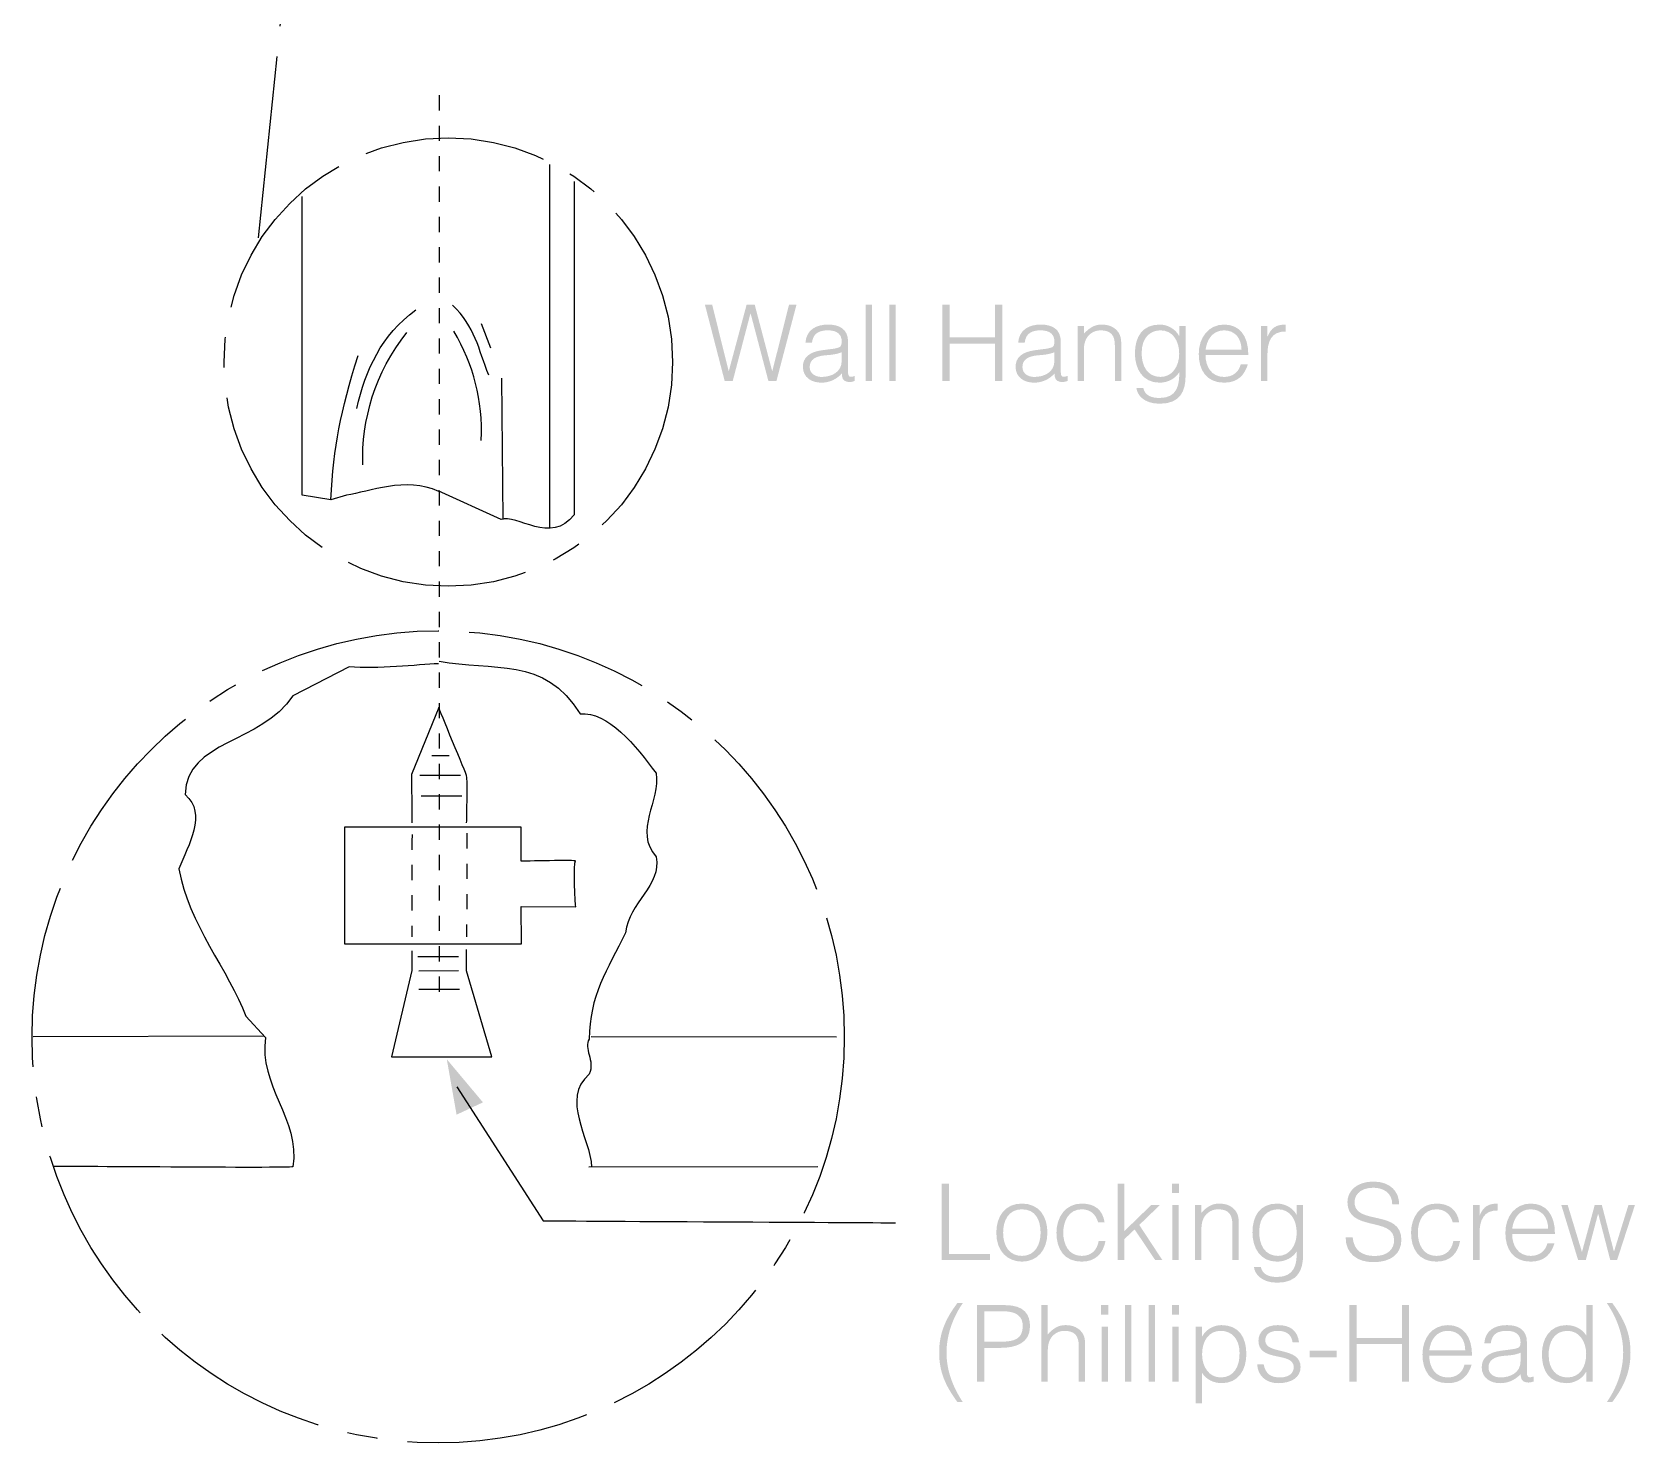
# Model space of a CAD drawing. Extents: x -71 to 93, y -22 to 126.
# Drawn here: x 35.34 to 72.56, y 24.84 to 57.6 of the extents above; entities that cross this region are included whole.
import ezdxf

# ---------------------------------------------------------------- set-up
doc = ezdxf.new("R2010")
doc.units = 0
doc.header["$MEASUREMENT"] = 0
doc.linetypes.add('AI9-LTYPE1', pattern=[11.288889, 4.233333, -0.705556, 0.705556, -0.705556, 4.233333, -0.705556])
doc.linetypes.add('AI9-LTYPE4', pattern=[2.116667, 0.352778, -0.352778, 0.352778, -0.352778, 0.352778, -0.352778])
doc.layers.add('MODEL_NAME', color=3, linetype='CONTINUOUS')

# ---------------------------------------------------------------- blocks, each defined once
blk = doc.blocks.new('AI9-BLK47')
at = {"layer": 'MODEL_NAME'}
h = blk.add_hatch(color=1, dxfattribs=at)
edge = h.paths.add_edge_path()
edge.add_spline(control_points=[(-5.181, -0.39), (-5.181, -0.39), (-5.176, -0.39), (-5.176, -0.39), (-5.176, -0.39), (-4.788, 1.151), (-4.788, 1.151), (-4.788, 1.151), (-4.615, 1.151), (-4.615, 1.151), (-4.615, 1.151), (-5.082, -0.627), (-5.082, -0.627), (-5.082, -0.627), (-5.267, -0.627), (-5.267, -0.627), (-5.267, -0.627), (-5.68, 0.943), (-5.68, 0.943), (-5.68, 0.943), (-5.685, 0.943), (-5.685, 0.943), (-5.685, 0.943), (-6.097, -0.627), (-6.097, -0.627), (-6.097, -0.627), (-6.282, -0.627), (-6.282, -0.627), (-6.282, -0.627), (-6.742, 1.151), (-6.742, 1.151), (-6.742, 1.151), (-6.574, 1.151), (-6.574, 1.151), (-6.574, 1.151), (-6.191, -0.39), (-6.191, -0.39), (-6.191, -0.39), (-6.186, -0.39), (-6.186, -0.39), (-6.186, -0.39), (-5.773, 1.151), (-5.773, 1.151), (-5.773, 1.151), (-5.586, 1.151), (-5.586, 1.151), (-5.586, 1.151), (-5.181, -0.39), (-5.181, -0.39)], knot_values=[0, 0, 0, 0, 1, 1, 1, 2, 2, 2, 3, 3, 3, 4, 4, 4, 5, 5, 5, 6, 6, 6, 7, 7, 7, 8, 8, 8, 9, 9, 9, 10, 10, 10, 11, 11, 11, 12, 12, 12, 13, 13, 13, 14, 14, 14, 15, 15, 15, 16, 16, 16, 16], degree=3, periodic=0)
h = blk.add_hatch(color=1, dxfattribs=at)
edge = h.paths.add_edge_path()
edge.add_spline(control_points=[(-3.008, -0.627), (-3.008, -0.627), (-3.008, 1.151), (-3.008, 1.151), (-3.008, 1.151), (-2.86, 1.151), (-2.86, 1.151), (-2.86, 1.151), (-2.86, -0.627), (-2.86, -0.627), (-2.86, -0.627), (-3.008, -0.627), (-3.008, -0.627)], knot_values=[0, 0, 0, 0, 1, 1, 1, 2, 2, 2, 3, 3, 3, 4, 4, 4, 4], degree=3, periodic=0)
h = blk.add_hatch(color=1, dxfattribs=at)
edge = h.paths.add_edge_path()
edge.add_spline(control_points=[(-2.46, -0.627), (-2.46, -0.627), (-2.46, 1.151), (-2.46, 1.151), (-2.46, 1.151), (-2.311, 1.151), (-2.311, 1.151), (-2.311, 1.151), (-2.311, -0.627), (-2.311, -0.627), (-2.311, -0.627), (-2.46, -0.627), (-2.46, -0.627)], knot_values=[0, 0, 0, 0, 1, 1, 1, 2, 2, 2, 3, 3, 3, 4, 4, 4, 4], degree=3, periodic=0)
h = blk.add_hatch(color=1, dxfattribs=at)
edge = h.paths.add_edge_path()
edge.add_spline(control_points=[(-1.227, -0.627), (-1.227, -0.627), (-1.227, 1.151), (-1.227, 1.151), (-1.227, 1.151), (-1.059, 1.151), (-1.059, 1.151), (-1.059, 1.151), (-1.059, 0.388), (-1.059, 0.388), (-1.059, 0.388), (-0.007, 0.388), (-0.007, 0.388), (-0.007, 0.388), (-0.007, 1.151), (-0.007, 1.151), (-0.007, 1.151), (0.161, 1.151), (0.161, 1.151), (0.161, 1.151), (0.161, -0.627), (0.161, -0.627), (0.161, -0.627), (-0.007, -0.627), (-0.007, -0.627), (-0.007, -0.627), (-0.007, 0.245), (-0.007, 0.245), (-0.007, 0.245), (-1.059, 0.245), (-1.059, 0.245), (-1.059, 0.245), (-1.059, -0.627), (-1.059, -0.627), (-1.059, -0.627), (-1.227, -0.627), (-1.227, -0.627)], knot_values=[0, 0, 0, 0, 1, 1, 1, 2, 2, 2, 3, 3, 3, 4, 4, 4, 5, 5, 5, 6, 6, 6, 7, 7, 7, 8, 8, 8, 9, 9, 9, 10, 10, 10, 11, 11, 11, 12, 12, 12, 12], degree=3, periodic=0)
h = blk.add_hatch(color=1, dxfattribs=at)
edge = h.paths.add_edge_path(flags=16)
edge.add_spline(control_points=[(-3.566, 0.044), (-3.692, -0.007), (-3.82, -0.017), (-3.949, -0.027), (-4.173, -0.045), (-4.309, -0.126), (-4.309, -0.299), (-4.309, -0.454), (-4.173, -0.529), (-4.033, -0.529), (-3.798, -0.529), (-3.566, -0.415), (-3.566, -0.156), (-3.566, -0.156), (-3.566, 0.044), (-3.566, 0.044)], knot_values=[0, 0, 0, 0, 1, 1, 1, 2, 2, 2, 3, 3, 3, 4, 4, 4, 5, 5, 5, 5], degree=3, periodic=0)
edge = h.paths.add_edge_path()
edge.add_spline(control_points=[(-3.815, 0.118), (-3.761, 0.123), (-3.67, 0.138), (-3.62, 0.16), (-3.571, 0.183), (-3.566, 0.249), (-3.566, 0.294), (-3.566, 0.445), (-3.655, 0.553), (-3.884, 0.553), (-4.089, 0.553), (-4.23, 0.487), (-4.257, 0.264), (-4.257, 0.264), (-4.408, 0.264), (-4.408, 0.264), (-4.386, 0.565), (-4.161, 0.687), (-3.882, 0.687), (-3.623, 0.687), (-3.418, 0.585), (-3.418, 0.289), (-3.418, 0.289), (-3.418, -0.407), (-3.418, -0.407), (-3.418, -0.524), (-3.388, -0.551), (-3.262, -0.506), (-3.262, -0.506), (-3.262, -0.622), (-3.262, -0.622), (-3.284, -0.63), (-3.336, -0.647), (-3.378, -0.647), (-3.403, -0.647), (-3.423, -0.644), (-3.445, -0.64), (-3.544, -0.625), (-3.561, -0.538), (-3.563, -0.449), (-3.687, -0.588), (-3.855, -0.662), (-4.04, -0.662), (-4.265, -0.662), (-4.467, -0.541), (-4.467, -0.294), (-4.467, -0.079), (-4.319, 0.052), (-4.02, 0.091), (-4.02, 0.091), (-3.815, 0.118), (-3.815, 0.118)], knot_values=[0, 0, 0, 0, 1, 1, 1, 2, 2, 2, 3, 3, 3, 4, 4, 4, 5, 5, 5, 6, 6, 6, 7, 7, 7, 8, 8, 8, 9, 9, 9, 10, 10, 10, 11, 11, 11, 12, 12, 12, 13, 13, 13, 14, 14, 14, 15, 15, 15, 16, 16, 16, 17, 17, 17, 17], degree=3, periodic=0)
h = blk.add_hatch(color=1, dxfattribs=at)
edge = h.paths.add_edge_path(flags=16)
edge.add_spline(control_points=[(1.373, 0.044), (1.247, -0.007), (1.118, -0.017), (0.99, -0.027), (0.765, -0.045), (0.63, -0.126), (0.63, -0.299), (0.63, -0.454), (0.765, -0.529), (0.906, -0.529), (1.141, -0.529), (1.373, -0.415), (1.373, -0.156), (1.373, -0.156), (1.373, 0.044), (1.373, 0.044)], knot_values=[0, 0, 0, 0, 1, 1, 1, 2, 2, 2, 3, 3, 3, 4, 4, 4, 5, 5, 5, 5], degree=3, periodic=0)
edge = h.paths.add_edge_path()
edge.add_spline(control_points=[(1.124, 0.118), (1.178, 0.123), (1.269, 0.138), (1.319, 0.16), (1.368, 0.183), (1.373, 0.249), (1.373, 0.294), (1.373, 0.445), (1.284, 0.553), (1.054, 0.553), (0.849, 0.553), (0.708, 0.487), (0.682, 0.264), (0.682, 0.264), (0.531, 0.264), (0.531, 0.264), (0.553, 0.565), (0.778, 0.687), (1.057, 0.687), (1.316, 0.687), (1.521, 0.585), (1.521, 0.289), (1.521, 0.289), (1.521, -0.407), (1.521, -0.407), (1.521, -0.524), (1.551, -0.551), (1.677, -0.506), (1.677, -0.506), (1.677, -0.622), (1.677, -0.622), (1.655, -0.63), (1.602, -0.647), (1.56, -0.647), (1.536, -0.647), (1.516, -0.644), (1.494, -0.64), (1.395, -0.625), (1.378, -0.538), (1.375, -0.449), (1.252, -0.588), (1.084, -0.662), (0.899, -0.662), (0.674, -0.662), (0.471, -0.541), (0.471, -0.294), (0.471, -0.079), (0.62, 0.052), (0.919, 0.091), (0.919, 0.091), (1.124, 0.118), (1.124, 0.118)], knot_values=[0, 0, 0, 0, 1, 1, 1, 2, 2, 2, 3, 3, 3, 4, 4, 4, 5, 5, 5, 6, 6, 6, 7, 7, 7, 8, 8, 8, 9, 9, 9, 10, 10, 10, 11, 11, 11, 12, 12, 12, 13, 13, 13, 14, 14, 14, 15, 15, 15, 16, 16, 16, 17, 17, 17, 17], degree=3, periodic=0)
h = blk.add_hatch(color=1, dxfattribs=at)
edge = h.paths.add_edge_path()
edge.add_spline(control_points=[(2.057, -0.627), (2.057, -0.627), (1.909, -0.627), (1.909, -0.627), (1.909, -0.627), (1.909, 0.652), (1.909, 0.652), (1.909, 0.652), (2.057, 0.652), (2.057, 0.652), (2.057, 0.652), (2.057, 0.474), (2.057, 0.474), (2.175, 0.6), (2.292, 0.687), (2.469, 0.687), (2.625, 0.687), (2.768, 0.637), (2.86, 0.504), (2.921, 0.412), (2.924, 0.316), (2.924, 0.21), (2.924, 0.21), (2.924, -0.627), (2.924, -0.627), (2.924, -0.627), (2.776, -0.627), (2.776, -0.627), (2.776, -0.627), (2.776, 0.207), (2.776, 0.207), (2.776, 0.437), (2.682, 0.553), (2.445, 0.553), (2.262, 0.553), (2.136, 0.435), (2.089, 0.304), (2.059, 0.222), (2.057, 0.151), (2.057, 0.062), (2.057, 0.062), (2.057, -0.627), (2.057, -0.627)], knot_values=[0, 0, 0, 0, 1, 1, 1, 2, 2, 2, 3, 3, 3, 4, 4, 4, 5, 5, 5, 6, 6, 6, 7, 7, 7, 8, 8, 8, 9, 9, 9, 10, 10, 10, 11, 11, 11, 12, 12, 12, 13, 13, 13, 14, 14, 14, 14], degree=3, periodic=0)
h = blk.add_hatch(color=1, dxfattribs=at)
edge = h.paths.add_edge_path(flags=16)
edge.add_spline(control_points=[(3.837, 0.553), (3.588, 0.553), (3.403, 0.373), (3.4, 0.052), (3.388, -0.269), (3.531, -0.529), (3.837, -0.529), (4.107, -0.529), (4.27, -0.282), (4.27, 0.007), (4.27, 0.316), (4.116, 0.553), (3.837, 0.553)], knot_values=[0, 0, 0, 0, 1, 1, 1, 2, 2, 2, 3, 3, 3, 4, 4, 4, 4], degree=3, periodic=0)
edge = h.paths.add_edge_path()
edge.add_spline(control_points=[(4.27, 0.652), (4.27, 0.652), (4.418, 0.652), (4.418, 0.652), (4.418, 0.652), (4.418, -0.504), (4.418, -0.504), (4.418, -0.847), (4.304, -1.151), (3.818, -1.151), (3.442, -1.151), (3.287, -0.936), (3.277, -0.783), (3.277, -0.783), (3.435, -0.783), (3.435, -0.783), (3.479, -0.975), (3.642, -1.017), (3.818, -1.017), (4.223, -1.017), (4.277, -0.716), (4.27, -0.422), (4.176, -0.578), (3.993, -0.662), (3.813, -0.662), (3.423, -0.662), (3.242, -0.343), (3.242, 0.015), (3.242, 0.393), (3.408, 0.687), (3.82, 0.687), (3.983, 0.687), (4.178, 0.595), (4.265, 0.427), (4.265, 0.427), (4.27, 0.427), (4.27, 0.427), (4.27, 0.427), (4.27, 0.652), (4.27, 0.652)], knot_values=[0, 0, 0, 0, 1, 1, 1, 2, 2, 2, 3, 3, 3, 4, 4, 4, 5, 5, 5, 6, 6, 6, 7, 7, 7, 8, 8, 8, 9, 9, 9, 10, 10, 10, 11, 11, 11, 12, 12, 12, 13, 13, 13, 13], degree=3, periodic=0)
h = blk.add_hatch(color=1, dxfattribs=at)
edge = h.paths.add_edge_path(flags=16)
edge.add_spline(control_points=[(5.717, 0.101), (5.717, 0.351), (5.578, 0.553), (5.312, 0.553), (5.05, 0.553), (4.912, 0.343), (4.882, 0.101), (4.882, 0.101), (5.717, 0.101), (5.717, 0.101)], knot_values=[0, 0, 0, 0, 1, 1, 1, 2, 2, 2, 3, 3, 3, 3], degree=3, periodic=0)
edge = h.paths.add_edge_path()
edge.add_spline(control_points=[(4.882, -0.022), (4.879, -0.299), (5.028, -0.529), (5.312, -0.529), (5.504, -0.529), (5.655, -0.422), (5.699, -0.235), (5.699, -0.235), (5.865, -0.235), (5.865, -0.235), (5.791, -0.477), (5.638, -0.662), (5.312, -0.662), (4.902, -0.662), (4.724, -0.37), (4.724, 0.007), (4.724, 0.38), (4.946, 0.687), (5.312, 0.687), (5.662, 0.687), (5.877, 0.437), (5.875, -0.022), (5.875, -0.022), (4.882, -0.022), (4.882, -0.022)], knot_values=[0, 0, 0, 0, 1, 1, 1, 2, 2, 2, 3, 3, 3, 4, 4, 4, 5, 5, 5, 6, 6, 6, 7, 7, 7, 8, 8, 8, 8], degree=3, periodic=0)
h = blk.add_hatch(color=1, dxfattribs=at)
edge = h.paths.add_edge_path()
edge.add_spline(control_points=[(6.319, -0.627), (6.319, -0.627), (6.171, -0.627), (6.171, -0.627), (6.171, -0.627), (6.171, 0.652), (6.171, 0.652), (6.171, 0.652), (6.319, 0.652), (6.319, 0.652), (6.319, 0.652), (6.319, 0.412), (6.319, 0.412), (6.319, 0.412), (6.324, 0.412), (6.324, 0.412), (6.406, 0.617), (6.527, 0.687), (6.742, 0.687), (6.742, 0.687), (6.742, 0.526), (6.742, 0.526), (6.408, 0.533), (6.319, 0.286), (6.319, 0), (6.319, 0), (6.319, -0.627), (6.319, -0.627)], knot_values=[0, 0, 0, 0, 1, 1, 1, 2, 2, 2, 3, 3, 3, 4, 4, 4, 5, 5, 5, 6, 6, 6, 7, 7, 7, 8, 8, 8, 9, 9, 9, 9], degree=3, periodic=0)
blk = doc.blocks.new('AI9-BLK37')
at = {"layer": 'MODEL_NAME', "color": 1, "linetype": 'AI9-LTYPE1'}
blk.add_circle((0, 0), 9.429, dxfattribs=at)
blk = doc.blocks.new('AI9-BLK36')
at = {"layer": 'MODEL_NAME', "color": 1, "linetype": 'AI9-LTYPE1'}
blk.add_circle((0, 0), 5.207, dxfattribs=at)
blk = doc.blocks.new('AI9-BLK35')
at = {"layer": 'MODEL_NAME'}
blk.add_hatch(color=1, dxfattribs=at).paths.add_polyline_path([(0.338, -0.631), (0, 0.631), (-0.338, -0.631)])
blk = doc.blocks.new('AI9-BLK34')
at = {"layer": 'MODEL_NAME'}
h = blk.add_hatch(color=1, dxfattribs=at)
edge = h.paths.add_edge_path()
edge.add_spline(control_points=[(-8.016, 0.751), (-8.016, 0.751), (-8.016, 2.529), (-8.016, 2.529), (-8.016, 2.529), (-7.849, 2.529), (-7.849, 2.529), (-7.849, 2.529), (-7.849, 0.894), (-7.849, 0.894), (-7.849, 0.894), (-6.895, 0.894), (-6.895, 0.894), (-6.895, 0.894), (-6.895, 0.751), (-6.895, 0.751), (-6.895, 0.751), (-8.016, 0.751), (-8.016, 0.751)], knot_values=[0, 0, 0, 0, 1, 1, 1, 2, 2, 2, 3, 3, 3, 4, 4, 4, 5, 5, 5, 6, 6, 6, 6], degree=3, periodic=0)
h = blk.add_hatch(color=1, dxfattribs=at)
edge = h.paths.add_edge_path()
edge.add_spline(control_points=[(-3.929, 0.751), (-3.929, 0.751), (-3.929, 2.529), (-3.929, 2.529), (-3.929, 2.529), (-3.781, 2.529), (-3.781, 2.529), (-3.781, 2.529), (-3.781, 1.422), (-3.781, 1.422), (-3.781, 1.422), (-3.154, 2.03), (-3.154, 2.03), (-3.154, 2.03), (-2.952, 2.03), (-2.952, 2.03), (-2.952, 2.03), (-3.431, 1.568), (-3.431, 1.568), (-3.431, 1.568), (-2.895, 0.751), (-2.895, 0.751), (-2.895, 0.751), (-3.06, 0.751), (-3.06, 0.751), (-3.06, 0.751), (-3.539, 1.464), (-3.539, 1.464), (-3.539, 1.464), (-3.781, 1.235), (-3.781, 1.235), (-3.781, 1.235), (-3.781, 0.751), (-3.781, 0.751), (-3.781, 0.751), (-3.929, 0.751), (-3.929, 0.751)], knot_values=[0, 0, 0, 0, 1, 1, 1, 2, 2, 2, 3, 3, 3, 4, 4, 4, 5, 5, 5, 6, 6, 6, 7, 7, 7, 8, 8, 8, 9, 9, 9, 10, 10, 10, 11, 11, 11, 12, 12, 12, 12], degree=3, periodic=0)
h = blk.add_hatch(color=1, dxfattribs=at)
edge = h.paths.add_edge_path()
edge.add_spline(control_points=[(-2.663, 0.751), (-2.663, 0.751), (-2.663, 2.03), (-2.663, 2.03), (-2.663, 2.03), (-2.514, 2.03), (-2.514, 2.03), (-2.514, 2.03), (-2.514, 0.751), (-2.514, 0.751), (-2.514, 0.751), (-2.663, 0.751), (-2.663, 0.751)], knot_values=[0, 0, 0, 0, 1, 1, 1, 2, 2, 2, 3, 3, 3, 4, 4, 4, 4], degree=3, periodic=0)
edge = h.paths.add_edge_path()
edge.add_spline(control_points=[(-2.67, 2.309), (-2.67, 2.309), (-2.67, 2.529), (-2.67, 2.529), (-2.67, 2.529), (-2.507, 2.529), (-2.507, 2.529), (-2.507, 2.529), (-2.507, 2.309), (-2.507, 2.309), (-2.507, 2.309), (-2.67, 2.309), (-2.67, 2.309)], knot_values=[0, 0, 0, 0, 1, 1, 1, 2, 2, 2, 3, 3, 3, 4, 4, 4, 4], degree=3, periodic=0)
h = blk.add_hatch(color=1, dxfattribs=at)
edge = h.paths.add_edge_path()
edge.add_spline(control_points=[(1.523, 1.281), (1.55, 0.963), (1.763, 0.847), (2.034, 0.847), (2.353, 0.847), (2.486, 1.02), (2.486, 1.215), (2.486, 1.766), (1.402, 1.4), (1.402, 2.099), (1.402, 2.346), (1.607, 2.575), (2.004, 2.575), (2.405, 2.575), (2.605, 2.333), (2.602, 2.045), (2.602, 2.045), (2.442, 2.045), (2.442, 2.045), (2.442, 2.316), (2.232, 2.432), (2.004, 2.432), (1.664, 2.432), (1.54, 2.222), (1.57, 2.04), (1.646, 1.58), (2.654, 1.911), (2.654, 1.222), (2.654, 0.896), (2.414, 0.704), (2.004, 0.704), (1.634, 0.704), (1.36, 0.896), (1.36, 1.281), (1.36, 1.281), (1.523, 1.281), (1.523, 1.281)], knot_values=[0, 0, 0, 0, 1, 1, 1, 2, 2, 2, 3, 3, 3, 4, 4, 4, 5, 5, 5, 6, 6, 6, 7, 7, 7, 8, 8, 8, 9, 9, 9, 10, 10, 10, 11, 11, 11, 12, 12, 12, 12], degree=3, periodic=0)
h = blk.add_hatch(color=1, dxfattribs=at)
edge = h.paths.add_edge_path(flags=16)
edge.add_spline(control_points=[(-6.157, 1.931), (-6.468, 1.931), (-6.592, 1.667), (-6.592, 1.39), (-6.592, 1.072), (-6.441, 0.849), (-6.157, 0.849), (-5.846, 0.849), (-5.722, 1.116), (-5.722, 1.39), (-5.725, 1.691), (-5.843, 1.931), (-6.157, 1.931)], knot_values=[0, 0, 0, 0, 1, 1, 1, 2, 2, 2, 3, 3, 3, 4, 4, 4, 4], degree=3, periodic=0)
edge = h.paths.add_edge_path()
edge.add_spline(control_points=[(-6.75, 1.39), (-6.75, 1.763), (-6.552, 2.064), (-6.157, 2.064), (-5.757, 2.064), (-5.564, 1.766), (-5.564, 1.39), (-5.564, 0.985), (-5.799, 0.716), (-6.157, 0.716), (-6.483, 0.721), (-6.75, 0.943), (-6.75, 1.39)], knot_values=[0, 0, 0, 0, 1, 1, 1, 2, 2, 2, 3, 3, 3, 4, 4, 4, 4], degree=3, periodic=0)
h = blk.add_hatch(color=1, dxfattribs=at)
edge = h.paths.add_edge_path()
edge.add_spline(control_points=[(-4.386, 1.627), (-4.438, 1.817), (-4.569, 1.931), (-4.767, 1.931), (-5.07, 1.931), (-5.196, 1.654), (-5.196, 1.388), (-5.196, 1.119), (-5.073, 0.849), (-4.767, 0.849), (-4.547, 0.849), (-4.409, 0.98), (-4.374, 1.193), (-4.374, 1.193), (-4.216, 1.193), (-4.216, 1.193), (-4.268, 0.909), (-4.445, 0.716), (-4.767, 0.716), (-5.174, 0.716), (-5.354, 1.01), (-5.354, 1.388), (-5.354, 1.743), (-5.149, 2.064), (-4.767, 2.064), (-4.473, 2.064), (-4.28, 1.924), (-4.236, 1.627), (-4.236, 1.627), (-4.386, 1.627), (-4.386, 1.627)], knot_values=[0, 0, 0, 0, 1, 1, 1, 2, 2, 2, 3, 3, 3, 4, 4, 4, 5, 5, 5, 6, 6, 6, 7, 7, 7, 8, 8, 8, 9, 9, 9, 10, 10, 10, 10], degree=3, periodic=0)
h = blk.add_hatch(color=1, dxfattribs=at)
edge = h.paths.add_edge_path()
edge.add_spline(control_points=[(-1.988, 0.751), (-1.988, 0.751), (-2.137, 0.751), (-2.137, 0.751), (-2.137, 0.751), (-2.137, 2.03), (-2.137, 2.03), (-2.137, 2.03), (-1.988, 2.03), (-1.988, 2.03), (-1.988, 2.03), (-1.988, 1.852), (-1.988, 1.852), (-1.87, 1.978), (-1.754, 2.064), (-1.576, 2.064), (-1.421, 2.064), (-1.277, 2.015), (-1.186, 1.882), (-1.124, 1.79), (-1.122, 1.694), (-1.122, 1.588), (-1.122, 1.588), (-1.122, 0.751), (-1.122, 0.751), (-1.122, 0.751), (-1.27, 0.751), (-1.27, 0.751), (-1.27, 0.751), (-1.27, 1.585), (-1.27, 1.585), (-1.27, 1.815), (-1.364, 1.931), (-1.601, 1.931), (-1.783, 1.931), (-1.91, 1.812), (-1.956, 1.682), (-1.986, 1.6), (-1.988, 1.529), (-1.988, 1.44), (-1.988, 1.44), (-1.988, 0.751), (-1.988, 0.751)], knot_values=[0, 0, 0, 0, 1, 1, 1, 2, 2, 2, 3, 3, 3, 4, 4, 4, 5, 5, 5, 6, 6, 6, 7, 7, 7, 8, 8, 8, 9, 9, 9, 10, 10, 10, 11, 11, 11, 12, 12, 12, 13, 13, 13, 14, 14, 14, 14], degree=3, periodic=0)
h = blk.add_hatch(color=1, dxfattribs=at)
edge = h.paths.add_edge_path(flags=16)
edge.add_spline(control_points=[(-0.208, 1.931), (-0.457, 1.931), (-0.643, 1.751), (-0.645, 1.43), (-0.658, 1.109), (-0.514, 0.849), (-0.208, 0.849), (0.061, 0.849), (0.224, 1.096), (0.224, 1.385), (0.224, 1.694), (0.071, 1.931), (-0.208, 1.931)], knot_values=[0, 0, 0, 0, 1, 1, 1, 2, 2, 2, 3, 3, 3, 4, 4, 4, 4], degree=3, periodic=0)
edge = h.paths.add_edge_path()
edge.add_spline(control_points=[(0.224, 2.03), (0.224, 2.03), (0.372, 2.03), (0.372, 2.03), (0.372, 2.03), (0.372, 0.874), (0.372, 0.874), (0.372, 0.531), (0.259, 0.227), (-0.228, 0.227), (-0.603, 0.227), (-0.759, 0.442), (-0.769, 0.595), (-0.769, 0.595), (-0.61, 0.595), (-0.61, 0.595), (-0.566, 0.402), (-0.403, 0.36), (-0.228, 0.36), (0.177, 0.36), (0.232, 0.662), (0.224, 0.956), (0.13, 0.8), (-0.053, 0.716), (-0.233, 0.716), (-0.623, 0.716), (-0.803, 1.035), (-0.803, 1.393), (-0.803, 1.771), (-0.638, 2.064), (-0.225, 2.064), (-0.062, 2.064), (0.133, 1.973), (0.219, 1.805), (0.219, 1.805), (0.224, 1.805), (0.224, 1.805), (0.224, 1.805), (0.224, 2.03), (0.224, 2.03)], knot_values=[0, 0, 0, 0, 1, 1, 1, 2, 2, 2, 3, 3, 3, 4, 4, 4, 5, 5, 5, 6, 6, 6, 7, 7, 7, 8, 8, 8, 9, 9, 9, 10, 10, 10, 11, 11, 11, 12, 12, 12, 13, 13, 13, 13], degree=3, periodic=0)
h = blk.add_hatch(color=1, dxfattribs=at)
edge = h.paths.add_edge_path()
edge.add_spline(control_points=[(3.847, 1.627), (3.795, 1.817), (3.664, 1.931), (3.467, 1.931), (3.163, 1.931), (3.037, 1.654), (3.037, 1.388), (3.037, 1.119), (3.16, 0.849), (3.467, 0.849), (3.686, 0.849), (3.824, 0.98), (3.859, 1.193), (3.859, 1.193), (4.017, 1.193), (4.017, 1.193), (3.965, 0.909), (3.788, 0.716), (3.467, 0.716), (3.059, 0.716), (2.879, 1.01), (2.879, 1.388), (2.879, 1.743), (3.084, 2.064), (3.467, 2.064), (3.76, 2.064), (3.953, 1.924), (3.997, 1.627), (3.997, 1.627), (3.847, 1.627), (3.847, 1.627)], knot_values=[0, 0, 0, 0, 1, 1, 1, 2, 2, 2, 3, 3, 3, 4, 4, 4, 5, 5, 5, 6, 6, 6, 7, 7, 7, 8, 8, 8, 9, 9, 9, 10, 10, 10, 10], degree=3, periodic=0)
h = blk.add_hatch(color=1, dxfattribs=at)
edge = h.paths.add_edge_path()
edge.add_spline(control_points=[(4.469, 0.751), (4.469, 0.751), (4.321, 0.751), (4.321, 0.751), (4.321, 0.751), (4.321, 2.03), (4.321, 2.03), (4.321, 2.03), (4.469, 2.03), (4.469, 2.03), (4.469, 2.03), (4.469, 1.79), (4.469, 1.79), (4.469, 1.79), (4.474, 1.79), (4.474, 1.79), (4.556, 1.995), (4.676, 2.064), (4.891, 2.064), (4.891, 2.064), (4.891, 1.904), (4.891, 1.904), (4.558, 1.911), (4.469, 1.664), (4.469, 1.378), (4.469, 1.378), (4.469, 0.751), (4.469, 0.751)], knot_values=[0, 0, 0, 0, 1, 1, 1, 2, 2, 2, 3, 3, 3, 4, 4, 4, 5, 5, 5, 6, 6, 6, 7, 7, 7, 8, 8, 8, 9, 9, 9, 9], degree=3, periodic=0)
h = blk.add_hatch(color=1, dxfattribs=at)
edge = h.paths.add_edge_path(flags=16)
edge.add_spline(control_points=[(6.062, 1.479), (6.062, 1.728), (5.924, 1.931), (5.657, 1.931), (5.395, 1.931), (5.257, 1.721), (5.227, 1.479), (5.227, 1.479), (6.062, 1.479), (6.062, 1.479)], knot_values=[0, 0, 0, 0, 1, 1, 1, 2, 2, 2, 3, 3, 3, 3], degree=3, periodic=0)
edge = h.paths.add_edge_path()
edge.add_spline(control_points=[(5.227, 1.356), (5.225, 1.079), (5.373, 0.849), (5.657, 0.849), (5.85, 0.849), (6, 0.956), (6.045, 1.143), (6.045, 1.143), (6.21, 1.143), (6.21, 1.143), (6.136, 0.901), (5.983, 0.716), (5.657, 0.716), (5.247, 0.716), (5.069, 1.007), (5.069, 1.385), (5.069, 1.758), (5.291, 2.064), (5.657, 2.064), (6.008, 2.064), (6.222, 1.815), (6.22, 1.356), (6.22, 1.356), (5.227, 1.356), (5.227, 1.356)], knot_values=[0, 0, 0, 0, 1, 1, 1, 2, 2, 2, 3, 3, 3, 4, 4, 4, 5, 5, 5, 6, 6, 6, 7, 7, 7, 8, 8, 8, 8], degree=3, periodic=0)
h = blk.add_hatch(color=1, dxfattribs=at)
edge = h.paths.add_edge_path()
edge.add_spline(control_points=[(7.59, 0.948), (7.59, 0.948), (7.926, 2.03), (7.926, 2.03), (7.926, 2.03), (8.077, 2.03), (8.077, 2.03), (8.077, 2.03), (7.662, 0.751), (7.662, 0.751), (7.662, 0.751), (7.504, 0.751), (7.504, 0.751), (7.504, 0.751), (7.225, 1.825), (7.225, 1.825), (7.225, 1.825), (7.22, 1.825), (7.22, 1.825), (7.22, 1.825), (6.936, 0.751), (6.936, 0.751), (6.936, 0.751), (6.758, 0.751), (6.758, 0.751), (6.758, 0.751), (6.368, 2.03), (6.368, 2.03), (6.368, 2.03), (6.516, 2.03), (6.516, 2.03), (6.516, 2.03), (6.847, 0.938), (6.847, 0.938), (6.847, 0.938), (7.143, 2.03), (7.143, 2.03), (7.143, 2.03), (7.309, 2.03), (7.309, 2.03), (7.309, 2.03), (7.59, 0.948), (7.59, 0.948)], knot_values=[0, 0, 0, 0, 1, 1, 1, 2, 2, 2, 3, 3, 3, 4, 4, 4, 5, 5, 5, 6, 6, 6, 7, 7, 7, 8, 8, 8, 9, 9, 9, 10, 10, 10, 11, 11, 11, 12, 12, 12, 13, 13, 13, 14, 14, 14, 14], degree=3, periodic=0)
h = blk.add_hatch(color=1, dxfattribs=at)
edge = h.paths.add_edge_path()
edge.add_spline(control_points=[(-7.529, -0.247), (-7.763, -0.587), (-7.906, -0.988), (-7.906, -1.402), (-7.906, -1.812), (-7.756, -2.205), (-7.529, -2.543), (-7.529, -2.543), (-7.655, -2.543), (-7.655, -2.543), (-7.926, -2.168), (-8.077, -1.859), (-8.077, -1.39), (-8.077, -0.938), (-7.921, -0.602), (-7.655, -0.247), (-7.655, -0.247), (-7.529, -0.247), (-7.529, -0.247)], knot_values=[0, 0, 0, 0, 1, 1, 1, 2, 2, 2, 3, 3, 3, 4, 4, 4, 5, 5, 5, 6, 6, 6, 6], degree=3, periodic=0)
h = blk.add_hatch(color=1, dxfattribs=at)
edge = h.paths.add_edge_path(flags=16)
edge.add_spline(control_points=[(-6.644, -1.143), (-6.331, -1.143), (-6.136, -1.079), (-6.136, -0.778), (-6.136, -0.555), (-6.279, -0.437), (-6.595, -0.437), (-6.595, -0.437), (-7.03, -0.437), (-7.03, -0.437), (-7.03, -0.437), (-7.03, -1.143), (-7.03, -1.143), (-7.03, -1.143), (-6.644, -1.143), (-6.644, -1.143)], knot_values=[0, 0, 0, 0, 1, 1, 1, 2, 2, 2, 3, 3, 3, 4, 4, 4, 5, 5, 5, 5], degree=3, periodic=0)
edge = h.paths.add_edge_path()
edge.add_spline(control_points=[(-7.198, -2.072), (-7.198, -2.072), (-7.198, -0.294), (-7.198, -0.294), (-7.198, -0.294), (-6.548, -0.294), (-6.548, -0.294), (-6.086, -0.294), (-5.968, -0.523), (-5.968, -0.79), (-5.968, -1.188), (-6.321, -1.286), (-6.649, -1.286), (-6.649, -1.286), (-7.03, -1.286), (-7.03, -1.286), (-7.03, -1.286), (-7.03, -2.072), (-7.03, -2.072), (-7.03, -2.072), (-7.198, -2.072), (-7.198, -2.072)], knot_values=[0, 0, 0, 0, 1, 1, 1, 2, 2, 2, 3, 3, 3, 4, 4, 4, 5, 5, 5, 6, 6, 6, 7, 7, 7, 7], degree=3, periodic=0)
h = blk.add_hatch(color=1, dxfattribs=at)
edge = h.paths.add_edge_path()
edge.add_spline(control_points=[(-5.704, -2.072), (-5.704, -2.072), (-5.704, -0.294), (-5.704, -0.294), (-5.704, -0.294), (-5.555, -0.294), (-5.555, -0.294), (-5.555, -0.294), (-5.555, -0.97), (-5.555, -0.97), (-5.437, -0.844), (-5.321, -0.758), (-5.143, -0.758), (-4.988, -0.758), (-4.844, -0.807), (-4.753, -0.941), (-4.691, -1.032), (-4.689, -1.128), (-4.689, -1.234), (-4.689, -1.234), (-4.689, -2.072), (-4.689, -2.072), (-4.689, -2.072), (-4.837, -2.072), (-4.837, -2.072), (-4.837, -2.072), (-4.837, -1.237), (-4.837, -1.237), (-4.837, -1.007), (-4.931, -0.891), (-5.168, -0.891), (-5.35, -0.891), (-5.477, -1.01), (-5.523, -1.141), (-5.553, -1.222), (-5.555, -1.294), (-5.555, -1.383), (-5.555, -1.383), (-5.555, -2.072), (-5.555, -2.072), (-5.555, -2.072), (-5.704, -2.072), (-5.704, -2.072)], knot_values=[0, 0, 0, 0, 1, 1, 1, 2, 2, 2, 3, 3, 3, 4, 4, 4, 5, 5, 5, 6, 6, 6, 7, 7, 7, 8, 8, 8, 9, 9, 9, 10, 10, 10, 11, 11, 11, 12, 12, 12, 13, 13, 13, 14, 14, 14, 14], degree=3, periodic=0)
h = blk.add_hatch(color=1, dxfattribs=at)
edge = h.paths.add_edge_path()
edge.add_spline(control_points=[(-4.308, -2.072), (-4.308, -2.072), (-4.308, -0.792), (-4.308, -0.792), (-4.308, -0.792), (-4.16, -0.792), (-4.16, -0.792), (-4.16, -0.792), (-4.16, -2.072), (-4.16, -2.072), (-4.16, -2.072), (-4.308, -2.072), (-4.308, -2.072)], knot_values=[0, 0, 0, 0, 1, 1, 1, 2, 2, 2, 3, 3, 3, 4, 4, 4, 4], degree=3, periodic=0)
edge = h.paths.add_edge_path()
edge.add_spline(control_points=[(-4.316, -0.513), (-4.316, -0.513), (-4.316, -0.294), (-4.316, -0.294), (-4.316, -0.294), (-4.153, -0.294), (-4.153, -0.294), (-4.153, -0.294), (-4.153, -0.513), (-4.153, -0.513), (-4.153, -0.513), (-4.316, -0.513), (-4.316, -0.513)], knot_values=[0, 0, 0, 0, 1, 1, 1, 2, 2, 2, 3, 3, 3, 4, 4, 4, 4], degree=3, periodic=0)
h = blk.add_hatch(color=1, dxfattribs=at)
edge = h.paths.add_edge_path()
edge.add_spline(control_points=[(-3.76, -2.072), (-3.76, -2.072), (-3.76, -0.294), (-3.76, -0.294), (-3.76, -0.294), (-3.612, -0.294), (-3.612, -0.294), (-3.612, -0.294), (-3.612, -2.072), (-3.612, -2.072), (-3.612, -2.072), (-3.76, -2.072), (-3.76, -2.072)], knot_values=[0, 0, 0, 0, 1, 1, 1, 2, 2, 2, 3, 3, 3, 4, 4, 4, 4], degree=3, periodic=0)
h = blk.add_hatch(color=1, dxfattribs=at)
edge = h.paths.add_edge_path()
edge.add_spline(control_points=[(-3.212, -2.072), (-3.212, -2.072), (-3.212, -0.294), (-3.212, -0.294), (-3.212, -0.294), (-3.064, -0.294), (-3.064, -0.294), (-3.064, -0.294), (-3.064, -2.072), (-3.064, -2.072), (-3.064, -2.072), (-3.212, -2.072), (-3.212, -2.072)], knot_values=[0, 0, 0, 0, 1, 1, 1, 2, 2, 2, 3, 3, 3, 4, 4, 4, 4], degree=3, periodic=0)
h = blk.add_hatch(color=1, dxfattribs=at)
edge = h.paths.add_edge_path()
edge.add_spline(control_points=[(-2.664, -2.072), (-2.664, -2.072), (-2.664, -0.792), (-2.664, -0.792), (-2.664, -0.792), (-2.516, -0.792), (-2.516, -0.792), (-2.516, -0.792), (-2.516, -2.072), (-2.516, -2.072), (-2.516, -2.072), (-2.664, -2.072), (-2.664, -2.072)], knot_values=[0, 0, 0, 0, 1, 1, 1, 2, 2, 2, 3, 3, 3, 4, 4, 4, 4], degree=3, periodic=0)
edge = h.paths.add_edge_path()
edge.add_spline(control_points=[(-2.671, -0.513), (-2.671, -0.513), (-2.671, -0.294), (-2.671, -0.294), (-2.671, -0.294), (-2.508, -0.294), (-2.508, -0.294), (-2.508, -0.294), (-2.508, -0.513), (-2.508, -0.513), (-2.508, -0.513), (-2.671, -0.513), (-2.671, -0.513)], knot_values=[0, 0, 0, 0, 1, 1, 1, 2, 2, 2, 3, 3, 3, 4, 4, 4, 4], degree=3, periodic=0)
h = blk.add_hatch(color=1, dxfattribs=at)
edge = h.paths.add_edge_path()
edge.add_spline(control_points=[(1.448, -2.072), (1.448, -2.072), (1.448, -0.294), (1.448, -0.294), (1.448, -0.294), (1.615, -0.294), (1.615, -0.294), (1.615, -0.294), (1.615, -1.057), (1.615, -1.057), (1.615, -1.057), (2.668, -1.057), (2.668, -1.057), (2.668, -1.057), (2.668, -0.294), (2.668, -0.294), (2.668, -0.294), (2.835, -0.294), (2.835, -0.294), (2.835, -0.294), (2.835, -2.072), (2.835, -2.072), (2.835, -2.072), (2.668, -2.072), (2.668, -2.072), (2.668, -2.072), (2.668, -1.2), (2.668, -1.2), (2.668, -1.2), (1.615, -1.2), (1.615, -1.2), (1.615, -1.2), (1.615, -2.072), (1.615, -2.072), (1.615, -2.072), (1.448, -2.072), (1.448, -2.072)], knot_values=[0, 0, 0, 0, 1, 1, 1, 2, 2, 2, 3, 3, 3, 4, 4, 4, 5, 5, 5, 6, 6, 6, 7, 7, 7, 8, 8, 8, 9, 9, 9, 10, 10, 10, 11, 11, 11, 12, 12, 12, 12], degree=3, periodic=0)
h = blk.add_hatch(color=1, dxfattribs=at)
edge = h.paths.add_edge_path(flags=16)
edge.add_spline(control_points=[(6.512, -0.891), (6.206, -0.891), (6.063, -1.151), (6.075, -1.471), (6.078, -1.793), (6.263, -1.973), (6.512, -1.973), (6.791, -1.973), (6.945, -1.736), (6.945, -1.427), (6.945, -1.138), (6.782, -0.891), (6.512, -0.891)], knot_values=[0, 0, 0, 0, 1, 1, 1, 2, 2, 2, 3, 3, 3, 4, 4, 4, 4], degree=3, periodic=0)
edge = h.paths.add_edge_path()
edge.add_spline(control_points=[(6.945, -0.294), (6.945, -0.294), (7.093, -0.294), (7.093, -0.294), (7.093, -0.294), (7.093, -2.072), (7.093, -2.072), (7.093, -2.072), (6.945, -2.072), (6.945, -2.072), (6.945, -2.072), (6.945, -1.847), (6.945, -1.847), (6.945, -1.847), (6.94, -1.847), (6.94, -1.847), (6.853, -2.015), (6.658, -2.106), (6.495, -2.106), (6.083, -2.106), (5.917, -1.812), (5.917, -1.434), (5.917, -1.077), (6.098, -0.758), (6.488, -0.758), (6.668, -0.758), (6.851, -0.842), (6.945, -0.997), (6.945, -0.997), (6.945, -0.294), (6.945, -0.294)], knot_values=[0, 0, 0, 0, 1, 1, 1, 2, 2, 2, 3, 3, 3, 4, 4, 4, 5, 5, 5, 6, 6, 6, 7, 7, 7, 8, 8, 8, 9, 9, 9, 10, 10, 10, 10], degree=3, periodic=0)
h = blk.add_hatch(color=1, dxfattribs=at)
edge = h.paths.add_edge_path()
edge.add_spline(control_points=[(7.426, -2.543), (7.661, -2.203), (7.804, -1.802), (7.804, -1.388), (7.804, -0.978), (7.653, -0.585), (7.426, -0.247), (7.426, -0.247), (7.552, -0.247), (7.552, -0.247), (7.824, -0.622), (7.974, -0.931), (7.974, -1.4), (7.974, -1.852), (7.819, -2.188), (7.552, -2.543), (7.552, -2.543), (7.426, -2.543), (7.426, -2.543)], knot_values=[0, 0, 0, 0, 1, 1, 1, 2, 2, 2, 3, 3, 3, 4, 4, 4, 5, 5, 5, 6, 6, 6, 6], degree=3, periodic=0)
h = blk.add_hatch(color=1, dxfattribs=at)
edge = h.paths.add_edge_path(flags=16)
edge.add_spline(control_points=[(-1.54, -1.973), (-1.234, -1.973), (-1.091, -1.714), (-1.103, -1.393), (-1.106, -1.072), (-1.291, -0.891), (-1.54, -0.891), (-1.819, -0.891), (-1.973, -1.128), (-1.973, -1.437), (-1.973, -1.726), (-1.81, -1.973), (-1.54, -1.973)], knot_values=[0, 0, 0, 0, 1, 1, 1, 2, 2, 2, 3, 3, 3, 4, 4, 4, 4], degree=3, periodic=0)
edge = h.paths.add_edge_path()
edge.add_spline(control_points=[(-1.973, -2.575), (-1.973, -2.575), (-2.121, -2.575), (-2.121, -2.575), (-2.121, -2.575), (-2.121, -0.792), (-2.121, -0.792), (-2.121, -0.792), (-1.973, -0.792), (-1.973, -0.792), (-1.973, -0.792), (-1.973, -1.017), (-1.973, -1.017), (-1.973, -1.017), (-1.967, -1.017), (-1.967, -1.017), (-1.881, -0.849), (-1.686, -0.758), (-1.523, -0.758), (-1.111, -0.758), (-0.945, -1.052), (-0.945, -1.43), (-0.945, -1.788), (-1.125, -2.106), (-1.516, -2.106), (-1.696, -2.106), (-1.879, -2.022), (-1.973, -1.867), (-1.973, -1.867), (-1.973, -2.575), (-1.973, -2.575)], knot_values=[0, 0, 0, 0, 1, 1, 1, 2, 2, 2, 3, 3, 3, 4, 4, 4, 5, 5, 5, 6, 6, 6, 7, 7, 7, 8, 8, 8, 9, 9, 9, 10, 10, 10, 10], degree=3, periodic=0)
h = blk.add_hatch(color=1, dxfattribs=at)
edge = h.paths.add_edge_path()
edge.add_spline(control_points=[(-0.543, -1.672), (-0.496, -1.891), (-0.382, -1.973), (-0.16, -1.973), (0.055, -1.973), (0.156, -1.859), (0.156, -1.736), (0.156, -1.365), (-0.664, -1.627), (-0.664, -1.123), (-0.664, -0.911), (-0.498, -0.758), (-0.214, -0.758), (0.062, -0.758), (0.243, -0.872), (0.279, -1.16), (0.279, -1.16), (0.129, -1.16), (0.129, -1.16), (0.102, -0.963), (-0.032, -0.891), (-0.217, -0.891), (-0.404, -0.891), (-0.506, -0.98), (-0.506, -1.111), (-0.506, -1.459), (0.314, -1.242), (0.314, -1.733), (0.314, -1.978), (0.094, -2.106), (-0.207, -2.106), (-0.508, -2.106), (-0.681, -1.914), (-0.693, -1.672), (-0.693, -1.672), (-0.543, -1.672), (-0.543, -1.672)], knot_values=[0, 0, 0, 0, 1, 1, 1, 2, 2, 2, 3, 3, 3, 4, 4, 4, 5, 5, 5, 6, 6, 6, 7, 7, 7, 8, 8, 8, 9, 9, 9, 10, 10, 10, 11, 11, 11, 12, 12, 12, 12], degree=3, periodic=0)
h = blk.add_hatch(color=1, dxfattribs=at)
edge = h.paths.add_edge_path(flags=16)
edge.add_spline(control_points=[(4.137, -1.343), (4.137, -1.094), (3.998, -0.891), (3.732, -0.891), (3.47, -0.891), (3.332, -1.101), (3.302, -1.343), (3.302, -1.343), (4.137, -1.343), (4.137, -1.343)], knot_values=[0, 0, 0, 0, 1, 1, 1, 2, 2, 2, 3, 3, 3, 3], degree=3, periodic=0)
edge = h.paths.add_edge_path()
edge.add_spline(control_points=[(3.302, -1.467), (3.3, -1.743), (3.448, -1.973), (3.732, -1.973), (3.924, -1.973), (4.075, -1.867), (4.119, -1.679), (4.119, -1.679), (4.285, -1.679), (4.285, -1.679), (4.211, -1.921), (4.058, -2.106), (3.732, -2.106), (3.322, -2.106), (3.144, -1.815), (3.144, -1.437), (3.144, -1.064), (3.366, -0.758), (3.732, -0.758), (4.083, -0.758), (4.297, -1.007), (4.295, -1.467), (4.295, -1.467), (3.302, -1.467), (3.302, -1.467)], knot_values=[0, 0, 0, 0, 1, 1, 1, 2, 2, 2, 3, 3, 3, 4, 4, 4, 5, 5, 5, 6, 6, 6, 7, 7, 7, 8, 8, 8, 8], degree=3, periodic=0)
h = blk.add_hatch(color=1, dxfattribs=at)
edge = h.paths.add_edge_path(flags=16)
edge.add_spline(control_points=[(5.421, -1.4), (5.295, -1.452), (5.167, -1.462), (5.038, -1.471), (4.814, -1.489), (4.677, -1.57), (4.677, -1.743), (4.677, -1.899), (4.814, -1.973), (4.954, -1.973), (5.189, -1.973), (5.421, -1.859), (5.421, -1.6), (5.421, -1.6), (5.421, -1.4), (5.421, -1.4)], knot_values=[0, 0, 0, 0, 1, 1, 1, 2, 2, 2, 3, 3, 3, 4, 4, 4, 5, 5, 5, 5], degree=3, periodic=0)
edge = h.paths.add_edge_path()
edge.add_spline(control_points=[(5.172, -1.326), (5.226, -1.321), (5.317, -1.306), (5.367, -1.284), (5.416, -1.262), (5.421, -1.195), (5.421, -1.151), (5.421, -1), (5.332, -0.891), (5.102, -0.891), (4.897, -0.891), (4.757, -0.958), (4.73, -1.18), (4.73, -1.18), (4.579, -1.18), (4.579, -1.18), (4.601, -0.879), (4.826, -0.758), (5.105, -0.758), (5.364, -0.758), (5.569, -0.859), (5.569, -1.155), (5.569, -1.155), (5.569, -1.852), (5.569, -1.852), (5.569, -1.968), (5.599, -1.995), (5.725, -1.951), (5.725, -1.951), (5.725, -2.067), (5.725, -2.067), (5.702, -2.074), (5.651, -2.091), (5.609, -2.091), (5.584, -2.091), (5.564, -2.089), (5.542, -2.084), (5.443, -2.069), (5.426, -1.983), (5.423, -1.894), (5.3, -2.032), (5.132, -2.106), (4.947, -2.106), (4.722, -2.106), (4.52, -1.985), (4.52, -1.738), (4.52, -1.523), (4.668, -1.393), (4.967, -1.353), (4.967, -1.353), (5.172, -1.326), (5.172, -1.326)], knot_values=[0, 0, 0, 0, 1, 1, 1, 2, 2, 2, 3, 3, 3, 4, 4, 4, 5, 5, 5, 6, 6, 6, 7, 7, 7, 8, 8, 8, 9, 9, 9, 10, 10, 10, 11, 11, 11, 12, 12, 12, 13, 13, 13, 14, 14, 14, 15, 15, 15, 16, 16, 16, 17, 17, 17, 17], degree=3, periodic=0)
h = blk.add_hatch(color=1, dxfattribs=at)
edge = h.paths.add_edge_path()
edge.add_spline(control_points=[(1.151, -1.353), (1.151, -1.353), (1.151, -1.506), (1.151, -1.506), (1.151, -1.506), (0.526, -1.506), (0.526, -1.506), (0.526, -1.506), (0.526, -1.353), (0.526, -1.353), (0.526, -1.353), (1.151, -1.353), (1.151, -1.353)], knot_values=[0, 0, 0, 0, 1, 1, 1, 2, 2, 2, 3, 3, 3, 4, 4, 4, 4], degree=3, periodic=0)

msp = doc.modelspace()

# ---------------------------------------------------------------- linework, layer by layer
at = {"layer": 'MODEL_NAME', "color": 1, "linetype": 'AI9-LTYPE1'}
msp.add_line((40.596, 52.822), (42.789, 74.078), dxfattribs=at)
at = {"layer": 'MODEL_NAME', "color": 1, "linetype": 'AI9-LTYPE4'}
msp.add_line((44.791, 56.133), (44.798, 35.153), dxfattribs=at)
at = {"layer": 'MODEL_NAME', "color": 13}
for p, q in [((47.356, 54.53), (47.356, 46.107)), ((45.773, 50.835), (45.985, 50.27)), ((46.241, 49.565), (46.276, 46.284)), ((44.622, 40.807), (45.027, 40.807)), ((44.347, 40.348), (45.292, 40.348)), ((44.377, 39.864), (45.321, 39.864)), ((44.296, 36.139), (45.24, 36.139)), ((44.325, 35.807), (45.243, 35.813)), ((44.325, 35.381), (45.27, 35.381)), ((40.714, 34.284), (35.367, 34.269)), ((48.325, 34.279), (54.019, 34.272)), ((48.271, 31.256), (53.587, 31.26))]:
    msp.add_line(p, q, dxfattribs=at)
at = {"layer": 'MODEL_NAME', "color": 13, "linetype": 'AI9-LTYPE4'}
msp.add_line((45.437, 38.998), (45.432, 36.596), dxfattribs=at)
at = {"layer": 'MODEL_NAME', "color": 13}
msp.add_lwpolyline([(44.163, 36.271), (44.163, 35.813), (43.684, 33.808), (46.018, 33.808), (45.432, 35.807), (45.427, 36.299)], dxfattribs=at)
for points, knots in [([(47.925, 54.133), (47.925, 54.133), (47.925, 46.39), (47.925, 46.39), (47.396, 45.684), (46.584, 46.425), (46.232, 46.284), (46.232, 46.284), (44.77, 46.953), (44.77, 46.953)], [0, 0, 0, 0, 1, 1, 1, 2, 2, 2, 3, 3, 3, 3]), ([(44.787, 46.936), (44.01, 47.291), (43.165, 46.919), (42.641, 46.852), (42.641, 46.852), (42.281, 46.743), (42.281, 46.743), (42.281, 46.743), (41.61, 46.848), (41.61, 46.848), (41.61, 46.848), (41.61, 53.78), (41.61, 53.78)], [0, 0, 0, 0, 1, 1, 1, 2, 2, 2, 3, 3, 3, 4, 4, 4, 4]), ([(44.777, 42.935), (44.291, 42.914), (43.351, 42.806), (42.704, 42.862), (42.704, 42.862), (41.399, 42.192), (41.399, 42.192), (40.658, 41.063), (38.929, 41.168), (38.894, 39.898), (39.423, 39.44), (38.965, 38.734), (38.753, 38.17), (38.965, 36.9), (39.917, 35.806), (40.305, 34.748), (40.305, 34.748), (40.764, 34.254), (40.764, 34.254), (40.587, 33.161), (41.575, 32.349), (41.399, 31.255), (41.32, 31.214), (35.782, 31.276), (35.824, 31.258)], [0, 0, 0, 0, 1, 1, 1, 2, 2, 2, 3, 3, 3, 4, 4, 4, 5, 5, 5, 6, 6, 6, 7, 7, 7, 8, 8, 8, 8]), ([(44.792, 42.996), (46.024, 42.752), (47.244, 43.127), (48.066, 41.768), (48.701, 41.839), (49.371, 41.027), (49.83, 40.393), (49.936, 39.757), (49.301, 39.052), (49.83, 38.452), (49.971, 37.782), (49.195, 37.394), (49.124, 36.688), (48.701, 35.842), (48.278, 35.207), (48.278, 34.219), (48.137, 34.007), (48.419, 33.725), (48.278, 33.407), (47.608, 32.808), (48.299, 31.948), (48.334, 31.242)], [0, 0, 0, 0, 1, 1, 1, 2, 2, 2, 3, 3, 3, 4, 4, 4, 5, 5, 5, 6, 6, 6, 7, 7, 7, 7]), ([(45.432, 39.241), (45.432, 39.241), (45.458, 40.345), (45.432, 40.343), (45.432, 40.343), (44.777, 41.923), (44.789, 41.918), (44.789, 41.918), (44.15, 40.36), (44.15, 40.36), (44.151, 40.353), (44.163, 39.241), (44.163, 39.241)], [0, 0, 0, 0, 1, 1, 1, 2, 2, 2, 3, 3, 3, 4, 4, 4, 4]), ([(47.957, 38.355), (47.898, 38.331), (47.965, 37.292), (47.965, 37.292), (47.965, 37.292), (46.696, 37.297), (46.696, 37.297), (46.696, 37.297), (46.706, 36.433), (46.706, 36.433), (46.706, 36.433), (42.597, 36.433), (42.597, 36.433), (42.597, 36.433), (42.597, 39.138), (42.597, 39.138), (42.597, 39.138), (46.7, 39.138), (46.7, 39.138), (46.7, 39.138), (46.7, 38.35), (46.7, 38.35), (46.7, 38.35), (48.021, 38.379), (47.957, 38.355)], [0, 0, 0, 0, 1, 1, 1, 2, 2, 2, 3, 3, 3, 4, 4, 4, 5, 5, 5, 6, 6, 6, 7, 7, 7, 8, 8, 8, 8])]:
    msp.add_open_spline(points, degree=3, knots=knots, dxfattribs=at)
for points in [[(42.88, 48.859), (43.092, 49.776), (43.445, 50.552), (44.256, 51.152)], [(45.949, 49.635), (45.702, 50.235), (45.632, 50.764), (45.103, 51.258)], [(43.021, 47.554), (42.986, 48.577), (43.304, 49.706), (44.044, 50.623)], [(45.773, 48.118), (45.808, 49.071), (45.597, 49.847), (45.138, 50.658)], [(42.281, 46.743), (42.351, 48.012), (42.492, 48.753), (42.916, 50.094)]]:
    msp.add_open_spline(points, degree=3, dxfattribs=at)
at = {"layer": 'MODEL_NAME', "color": 13, "linetype": 'AI9-LTYPE4'}
msp.add_open_spline([(44.166, 38.969), (44.153, 38.89), (44.158, 36.596), (44.158, 36.596)], degree=3, dxfattribs=at)
at = {"layer": 'MODEL_NAME', "color": 1}
msp.add_open_spline([(45.207, 33.112), (45.207, 33.112), (47.211, 30), (47.211, 30), (47.211, 30), (55.43, 29.954), (55.386, 29.954)], degree=3, knots=[0, 0, 0, 0, 1, 1, 1, 2, 2, 2, 2], dxfattribs=at)

# ---------------------------------------------------------------- block references
at = {"layer": 'MODEL_NAME', "color": 7}
for name, p in [('AI9-BLK36', (45.006, 49.94)), ('AI9-BLK37', (44.772, 34.271))]:
    msp.add_blockref(name, p, dxfattribs=at)
at = {"layer": 'MODEL_NAME', "color": 1}
for name, p in [('AI9-BLK47', (57.706, 50.123)), ('AI9-BLK34', (64.48, 28.336))]:
    msp.add_blockref(name, p, dxfattribs=at)
at = {"layer": 'MODEL_NAME', "color": 7, "rotation": 25.00169051522485}
msp.add_blockref('AI9-BLK35', (45.238, 33.179), dxfattribs=at)

doc.saveas('drawing.dxf')
